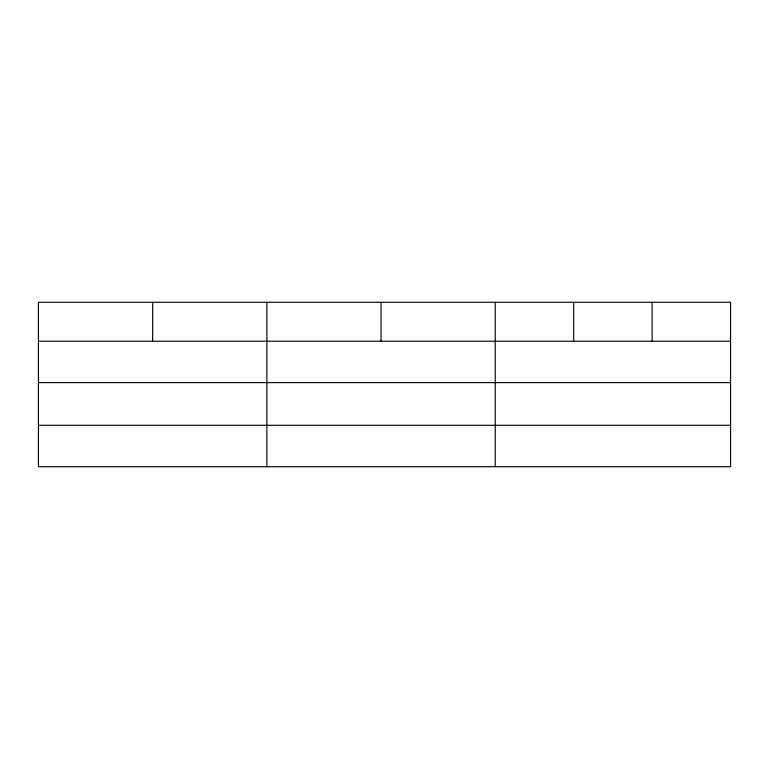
<?xml version="1.0" encoding="UTF-8"?>
<svg xmlns="http://www.w3.org/2000/svg" width="769" height="769" viewBox="0 0 769 769"><rect width="100%" height="100%" fill="white"/><g stroke="black" fill="none" stroke-linecap="round" stroke-linejoin="round"><path stroke-width="1.15" d="M730.55 382.626L730.55 302.294L38.45 302.294L38.45 466.706L730.55 466.706L730.55 382.626L38.45 382.626M38.45 341.215L730.55 341.215M38.45 425.295L730.55 425.295M652.112 302.294L652.112 341.215M573.674 302.294L573.674 341.215M495.236 302.294L495.236 466.706M381.039 302.294L381.039 341.215M266.843 302.294L266.843 466.706M152.647 302.294L152.647 341.215"/></g></svg>
